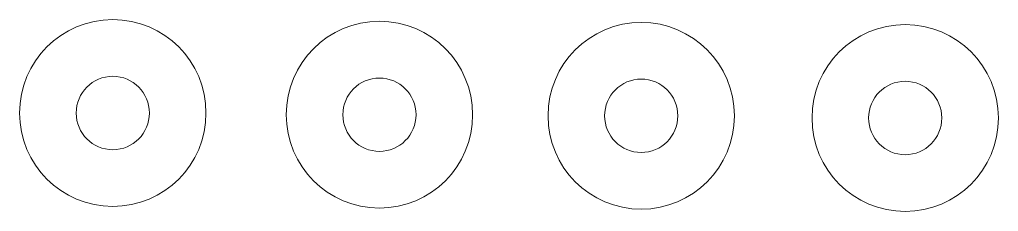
# Model space of a CAD drawing. Header units: millimetres. Extents: x 0.5 to 74, y 0.1 to 14.5.
import ezdxf

# ---------------------------------------------------------------- set-up
doc = ezdxf.new("R2010")
doc.units = ezdxf.units.MM
doc.layers.get('0').update_dxf_attribs({"linetype": 'CONTINUOUS', "lineweight": 0})

msp = doc.modelspace()

# ---------------------------------------------------------------- linework, layer by layer
for centre, radius in [((7.5, 7.5), 7), ((27.52512, 7.3728), 7), ((47.18592, 7.29088), 7), ((67.01056, 7.12704), 7), ((7.5, 7.5), 2.75), ((27.52512, 7.3728), 2.75), ((47.18592, 7.29088), 2.75), ((67.01056, 7.12704), 2.75)]:
    msp.add_circle(centre, radius)

doc.saveas('drawing.dxf')
